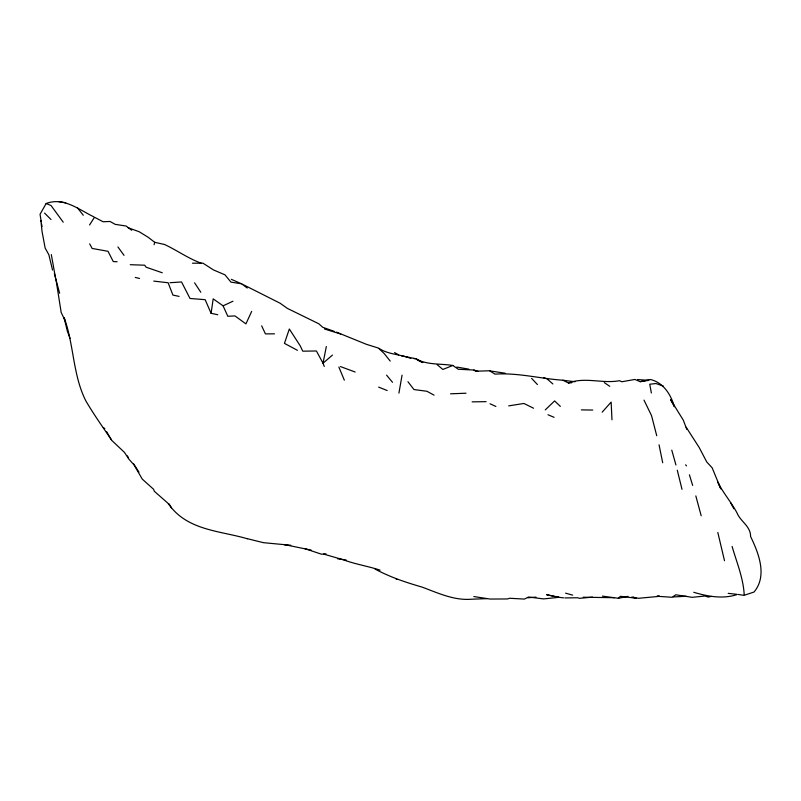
<?xml version="1.0" encoding="UTF-8"?>
<svg xmlns="http://www.w3.org/2000/svg" width="801" height="801" viewBox="0 0 801 801"><rect width="100%" height="100%" fill="white"/><g stroke="black" fill="none" stroke-linecap="round" stroke-linejoin="round"><path stroke-width="1.2" d="M217.782 314.743L211.084 313.311L213.186 298.863L223.089 305.832L227.794 316.275L234.943 315.914L245.917 323.874L251.684 311.369M398.908 393.131L402.072 375.138M326.337 346.533L323.013 363.233L324.255 366.478M154.102 244.685L154.703 242.302L148.115 237.236L139.214 231.759L128.01 227.664M89.562 224.971L94.488 217.251L103.079 221.747L110.067 221.466L115.204 224.35L126.157 226.042L131.724 230.287M473.812 596.555L490.102 599.048L507.514 598.948L509.576 598.267L524.385 599.078L528.6 596.995L543.569 598.918M602.182 412.165L611.143 402.092L611.984 419.804M602.422 596.124L618.412 598.277L620.405 596.314L636.154 598.217L632.97 596.975M545.281 409.882L554.612 400.921L560.35 406.397M332.455 355.083L323.013 363.233L316.425 350.988L302.758 351.168L300.275 345.932L289.331 329.001L284.445 343.389L297.441 350.307M93.687 216.761C78.788 209.612 63.77 196.826 46.148 203.504L40.05 214.278L41.211 221.657M223.089 305.832L232.971 301.206M478.187 371.424L473.942 370.032L458.332 369.271L452.815 365.466L442.843 369.461L437.206 364.665M489.551 370.773L495.008 374.137C517.957 372.575 540.335 378.683 562.863 380.225L568.46 382.978C585.1 376.71 602.562 383.889 619.533 380.705L621.796 381.757L634.893 379.444L640.209 381.666L648.77 380.355L637.596 379.554M640.209 381.666L650.412 379.494C663.578 382.648 670.797 394.533 674.392 406.698L670.607 399.649L683.273 420.114L686.837 429.406M736.77 594.682C722.622 599.198 707.633 596.455 693.776 592.289M618.412 598.277L628.024 596.375M711.488 596.405L708.134 597.065L705.09 596.014L692.134 597.326L675.804 594.793L672.099 597.276L656.95 596.264L659.413 596.034M508.705 405.877L523.914 403.464L533.556 408.22M658.802 596.405L638.577 598.287L631.408 597.216M304.77 548.625L321.541 554.212L326.027 553.821M544.33 598.838L558.878 597.316L563.624 597.856M592.53 597.125L579.554 598.337L577.641 597.766L564.875 597.926M527.909 597.786L535.979 597.135M568.46 382.978L571.854 382.728M170.012 282.713L181.547 281.962L190.007 298.483L205.146 299.664L211.084 313.311M673.23 596.935L686.287 596.254M450.573 393.812L466.012 393.221M486.918 598.637L471.479 599.218C454.067 600.68 437.917 592.96 421.997 587.073C405.676 582.347 389.977 577.09 374.988 569.03M489.211 370.773L475.514 371.223L473.942 370.032M472.139 401.852L486.107 401.661M274.513 333.837L265.411 333.887L261.677 325.837M192.5 263.209L202.973 263.179L213.517 269.957L224.991 274.833L230.948 282.122L241.592 283.824L231.369 279.339M614.347 597.706L583.218 597.226M581.336 409.892L592.76 410.052M452.815 365.466C440.54 363.474 426.733 365.166 415.899 358.738L401.481 355.824M117.106 261.747L113.271 261.577L108.005 251.294L92.135 248.44L89.662 243.874M290.783 545.271L263.479 542.678L247.789 538.813M413.877 358.618L415.899 358.738L422.748 362.523M396.195 579.313L396.845 579.373M287.569 544.89L284.265 544.56L311.219 550.107M728.209 593.351L736.74 594.292M153.732 281.101L168.14 282.763L172.916 295.088L179.094 296.39M562.863 380.225L574.988 381.767M337.632 558.788L346.142 559.979M490.162 370.933L505.091 373.206M65.702 202.753L58.583 201.602M456.8 367.068L468.785 369.121M410.823 358.447C400.27 354.132 388.074 354.683 378.493 348.095L366.327 344.29L336.38 332.115M154.703 242.302L164.545 244.495C176.951 250.252 188.435 258.623 201.341 263.229M135.249 277.436L139.524 278.468M247.479 538.793C221.797 531.213 191.579 530.663 172.525 509.046L167.579 502.918L154.333 491.283L153.582 489.281L142.248 479.078L134.067 464.95L128.771 459.003L124.566 452.515L111.95 440.57C103.009 427.424 93.837 414.558 85.787 400.79C72.821 375.078 73.992 344.891 64.26 317.907M565.546 593.151L572.695 595.143M380.085 570.142C367.699 566.077 355.233 564.224 343.048 559.699L323.684 554.102M324.515 329.011L340.655 334.017M162.293 272.781L146.082 267.184L144.661 265.201L130.253 264.7M663.368 386.102L655.959 383.529L649.751 384.23L651.373 393.011M334.127 331.314L322.763 327.299L318.808 323.774L287.359 308.385L280.16 303.259L241.692 283.864L247.209 288.02M340.415 366.558L355.143 372.004M543.609 377.641L547.193 378.973L552.87 383.969M378.643 387.113L387.183 390.538M46.148 203.504L51.044 205.537L63.229 222.187M548.004 414.748L554.092 417.331M490.012 403.774L495.889 406.457M417.321 360.039L422.658 362.553M434.072 395.153L426.933 391.278L413.967 389.546L407.939 381.727M394.573 352.58L398.678 354.863M604.264 382.588L609.781 386.342M737.961 594.432L743.979 595.343L754.031 592.029C767.628 575.799 758.637 553.131 750.597 536.54C750.737 526.197 740.585 521.671 737.11 513.131C731.423 502.267 723.183 493.116 717.826 482.162M103.349 427.544L104.811 428.585M379.133 348.675L384.23 353.601L390.217 361.081M44.576 213.096L51.014 219.524M531.614 378.382L537.431 384.55M685.596 464.81L686.517 465.882M386.563 375.138L392.51 382.317M77.296 207.619L83.294 215.269M117.927 246.958L124.035 255.369M194.583 282.823L200.821 292.285M133.537 463.759L138.963 472.139M686.167 427.243L699.203 447.529L706.752 461.957L712.179 467.844L720.84 488.9L718.337 483.283M106.573 431.619L111.259 439.699M169.101 503.859L171.444 507.904M643.994 400.13L651.523 415.589L656.73 435.734M730.532 502.617L733.826 508.775M338.863 367.048L344.34 380.175M65.231 320.961L61.176 312.44L55.87 278.848M127.489 455.909L128.5 458.022M70.057 338.352L67.354 331.133L64.14 318.067M732.104 546.432C736.67 562.312 743.318 578.002 744.189 594.632M689.411 474.833L692.655 485.406M695.829 495.919L701.195 515.794M671.769 450.142L675.934 464.98M54.338 273.291L55.559 277.737M677.276 470.187L682.001 489.341M717.816 532.455L724.505 560.72M59.634 293.236L55.539 278.147L51.324 254.588M659.043 444.815L662.707 462.758M52.536 270.047L48.861 254.758L45.136 248.03L42.042 231.429L40.891 220.455M41.602 224.12L41.992 226.583M558.878 597.316L546.793 594.753L558.878 597.316"/></g></svg>
